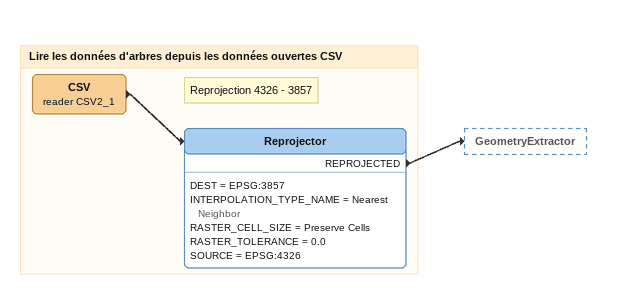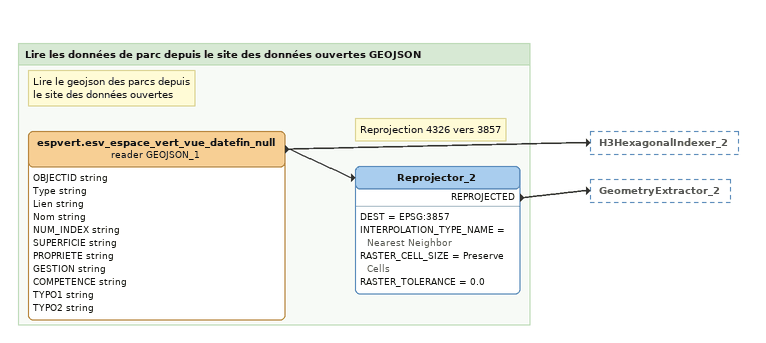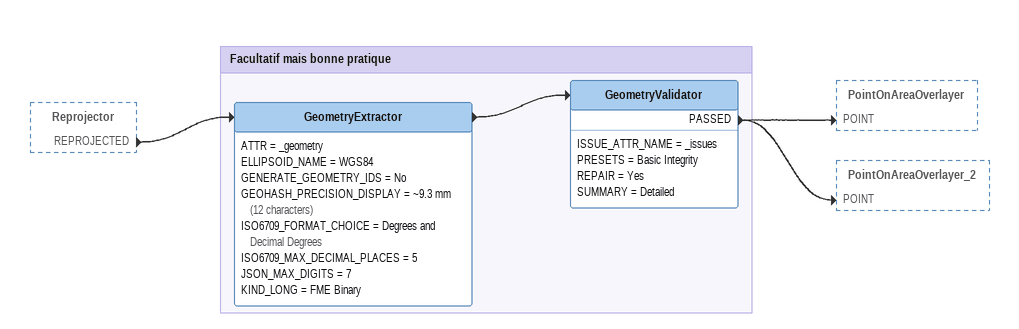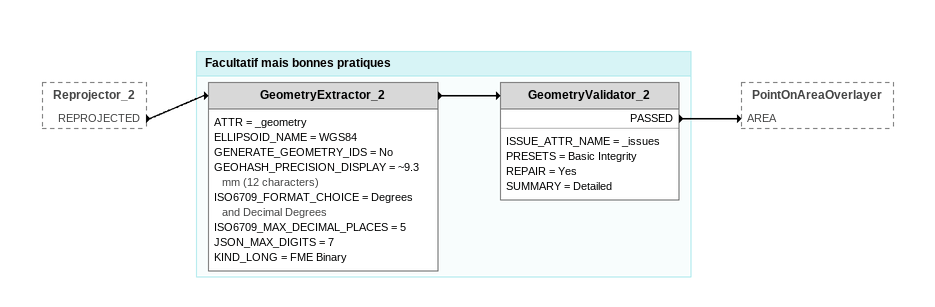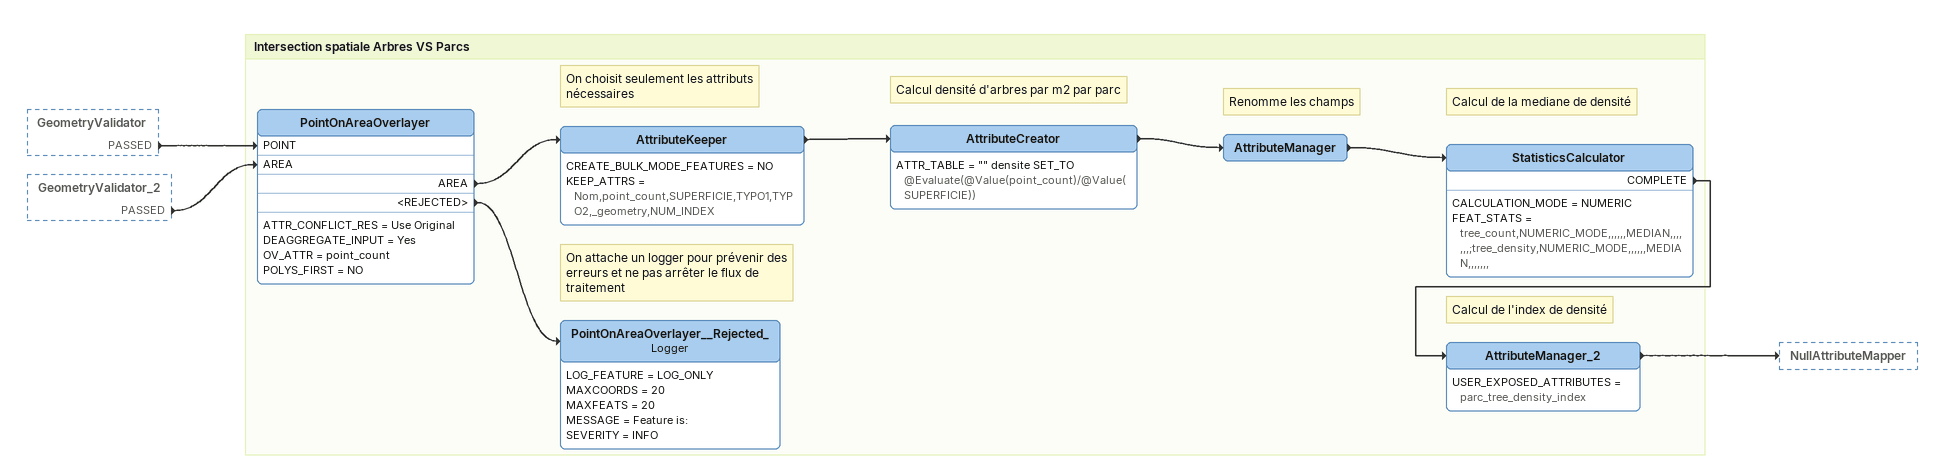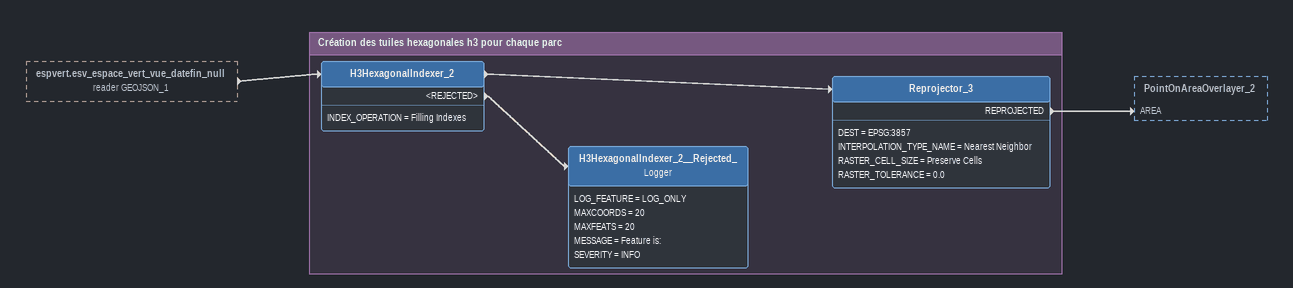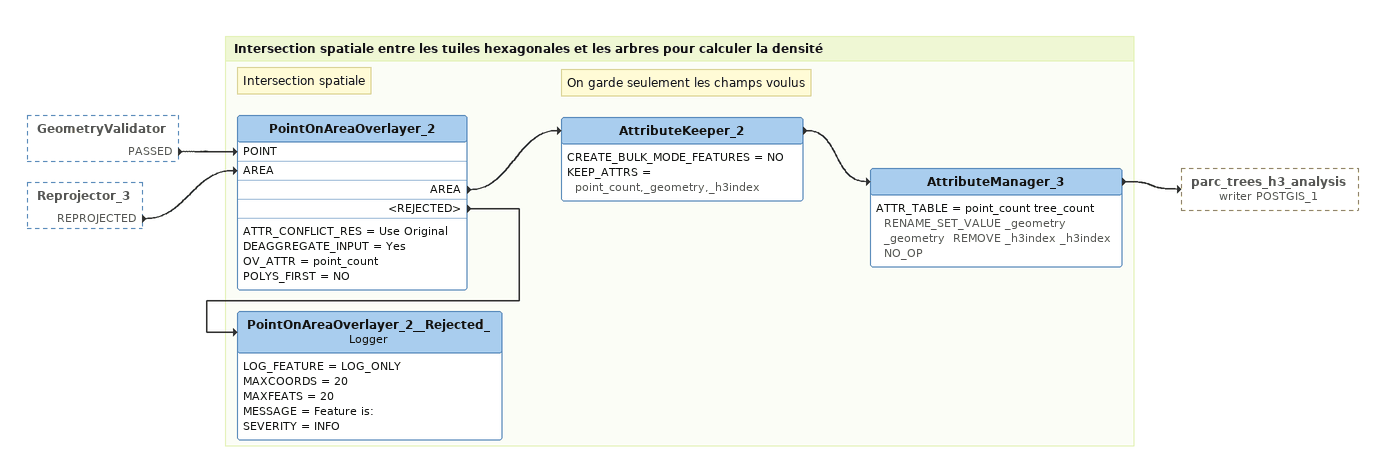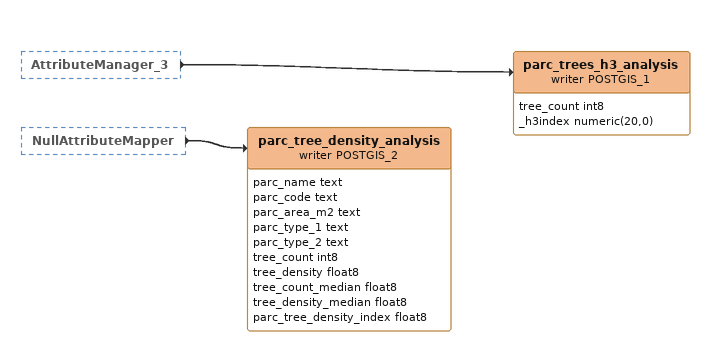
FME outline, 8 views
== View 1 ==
Bookmark: Lire les données d'arbres depuis les données ouvertes CSV
CSV (reader CSV2_1)
    -> Reprojector
Note: Reprojection 4326 - 3857
Reprojector
    DEST = EPSG:3857
    INTERPOLATION_TYPE_NAME = Nearest Neighbor
    RASTER_CELL_SIZE = Preserve Cells
    RASTER_TOLERANCE = 0.0
    SOURCE = EPSG:4326
    REPROJECTED -> GeometryExtractor

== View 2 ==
Bookmark: Lire les données de parc depuis le site des données ouvertes GEOJSON
Note: Lire le geojson des parcs depuis le site des données ouvertes
espvert.esv_espace_vert_vue_datefin_null (reader GEOJSON_1)
    attributes: OBJECTID string, Type string, Lien string, Nom string, NUM_INDEX string, SUPERFICIE string, PROPRIETE string, GESTION string, COMPETENCE string, TYPO1 string, TYPO2 string
    -> Reprojector_2
    -> H3HexagonalIndexer_2
Note: Reprojection 4326 vers 3857
Reprojector_2
    DEST = EPSG:3857
    INTERPOLATION_TYPE_NAME = Nearest Neighbor
    RASTER_CELL_SIZE = Preserve Cells
    RASTER_TOLERANCE = 0.0
    REPROJECTED -> GeometryExtractor_2

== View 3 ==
Reprojector [outside]
    REPROJECTED -> GeometryExtractor

Bookmark: Facultatif mais bonne pratique
GeometryExtractor
    ATTR = _geometry
    ELLIPSOID_NAME = WGS84
    GENERATE_GEOMETRY_IDS = No
    GEOHASH_PRECISION_DISPLAY = ~9.3 mm (12 characters)
    ISO6709_FORMAT_CHOICE = Degrees and Decimal Degrees
    ISO6709_MAX_DECIMAL_PLACES = 5
    JSON_MAX_DIGITS = 7
    KIND_LONG = FME Binary
    -> GeometryValidator
GeometryValidator
    ISSUE_ATTR_NAME = _issues
    PRESETS = Basic Integrity
    REPAIR = Yes
    SUMMARY = Detailed
    PASSED -> PointOnAreaOverlayer [POINT]
    PASSED -> PointOnAreaOverlayer_2 [POINT]

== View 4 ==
Reprojector_2 [outside]
    REPROJECTED -> GeometryExtractor_2

Bookmark: Facultatif mais bonnes pratiques
GeometryExtractor_2
    ATTR = _geometry
    ELLIPSOID_NAME = WGS84
    GENERATE_GEOMETRY_IDS = No
    GEOHASH_PRECISION_DISPLAY = ~9.3 mm (12 characters)
    ISO6709_FORMAT_CHOICE = Degrees and Decimal Degrees
    ISO6709_MAX_DECIMAL_PLACES = 5
    JSON_MAX_DIGITS = 7
    KIND_LONG = FME Binary
    -> GeometryValidator_2
GeometryValidator_2
    ISSUE_ATTR_NAME = _issues
    PRESETS = Basic Integrity
    REPAIR = Yes
    SUMMARY = Detailed
    PASSED -> PointOnAreaOverlayer [AREA]

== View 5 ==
GeometryValidator [outside]
    PASSED -> PointOnAreaOverlayer [POINT]
GeometryValidator_2 [outside]
    PASSED -> PointOnAreaOverlayer [AREA]

Bookmark: Intersection spatiale Arbres VS Parcs
PointOnAreaOverlayer
    ATTR_CONFLICT_RES = Use Original
    DEAGGREGATE_INPUT = Yes
    OV_ATTR = point_count
    POLYS_FIRST = NO
    AREA -> AttributeKeeper
    <REJECTED> -> PointOnAreaOverlayer__Rejected_
Note: On choisit seulement les attributs nécessaires
AttributeKeeper
    CREATE_BULK_MODE_FEATURES = NO
    KEEP_ATTRS = Nom,point_count,SUPERFICIE,TYPO1,TYPO2,_geometry,NUM_INDEX
    -> AttributeCreator
Note: Calcul densité d'arbres par m2 par parc
AttributeCreator
    ATTR_TABLE = "" densite SET_TO @Evaluate(@Value(point_count)/@Value(SUPERFICIE))
    -> AttributeManager
Note: Renomme les champs
AttributeManager
    -> StatisticsCalculator
Note: Calcul de la mediane de densité
StatisticsCalculator
    CALCULATION_MODE = NUMERIC
    FEAT_STATS = tree_count,NUMERIC_MODE,,,,,,MEDIAN,,,,,,,;tree_density,NUMERIC_MODE,,,,,,MEDIAN,,,,,,,
    COMPLETE -> AttributeManager_2
Note: Calcul de l'index de densité
AttributeManager_2
    USER_EXPOSED_ATTRIBUTES = parc_tree_density_index
    -> NullAttributeMapper
Note: On attache un logger pour prévenir des erreurs et ne pas arrêter le flux de traitement
PointOnAreaOverlayer__Rejected_: Logger
    LOG_FEATURE = LOG_ONLY
    MAXCOORDS = 20
    MAXFEATS = 20
    MESSAGE = Feature is:
    SEVERITY = INFO

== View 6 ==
espvert.esv_espace_vert_vue_datefin_null (reader GEOJSON_1) [outside]
    -> H3HexagonalIndexer_2

Bookmark: Création des tuiles hexagonales h3 pour chaque parc
H3HexagonalIndexer_2
    INDEX_OPERATION = Filling Indexes
    -> Reprojector_3
    <REJECTED> -> H3HexagonalIndexer_2__Rejected_
Reprojector_3
    DEST = EPSG:3857
    INTERPOLATION_TYPE_NAME = Nearest Neighbor
    RASTER_CELL_SIZE = Preserve Cells
    RASTER_TOLERANCE = 0.0
    REPROJECTED -> PointOnAreaOverlayer_2 [AREA]
H3HexagonalIndexer_2__Rejected_: Logger
    LOG_FEATURE = LOG_ONLY
    MAXCOORDS = 20
    MAXFEATS = 20
    MESSAGE = Feature is:
    SEVERITY = INFO

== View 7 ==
GeometryValidator [outside]
    PASSED -> PointOnAreaOverlayer_2 [POINT]
Reprojector_3 [outside]
    REPROJECTED -> PointOnAreaOverlayer_2 [AREA]

Bookmark: Intersection spatiale entre les tuiles hexagonales et les arbres pour calculer la densité
Note: Intersection spatiale
PointOnAreaOverlayer_2
    ATTR_CONFLICT_RES = Use Original
    DEAGGREGATE_INPUT = Yes
    OV_ATTR = point_count
    POLYS_FIRST = NO
    AREA -> AttributeKeeper_2
    <REJECTED> -> PointOnAreaOverlayer_2__Rejected_
Note: On garde seulement les champs voulus
AttributeKeeper_2
    CREATE_BULK_MODE_FEATURES = NO
    KEEP_ATTRS = point_count,_geometry,_h3index
    -> AttributeManager_3
AttributeManager_3
    ATTR_TABLE = point_count tree_count  RENAME_SET_VALUE _geometry _geometry  REMOVE _h3index _h3index  NO_OP
    -> parc_trees_h3_analysis (writer POSTGIS_1)
PointOnAreaOverlayer_2__Rejected_: Logger
    LOG_FEATURE = LOG_ONLY
    MAXCOORDS = 20
    MAXFEATS = 20
    MESSAGE = Feature is:
    SEVERITY = INFO

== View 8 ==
AttributeManager_3 [outside]
    -> parc_trees_h3_analysis (writer POSTGIS_1)
NullAttributeMapper [outside]
    -> parc_tree_density_analysis (writer POSTGIS_2)
parc_trees_h3_analysis (writer POSTGIS_1)
    attributes: tree_count int8, _h3index numeric(20,0)
parc_tree_density_analysis (writer POSTGIS_2)
    attributes: parc_name text, parc_code text, parc_area_m2 text, parc_type_1 text, parc_type_2 text, tree_count int8, tree_density float8, tree_count_median float8, tree_density_median float8, parc_tree_density_index float8
